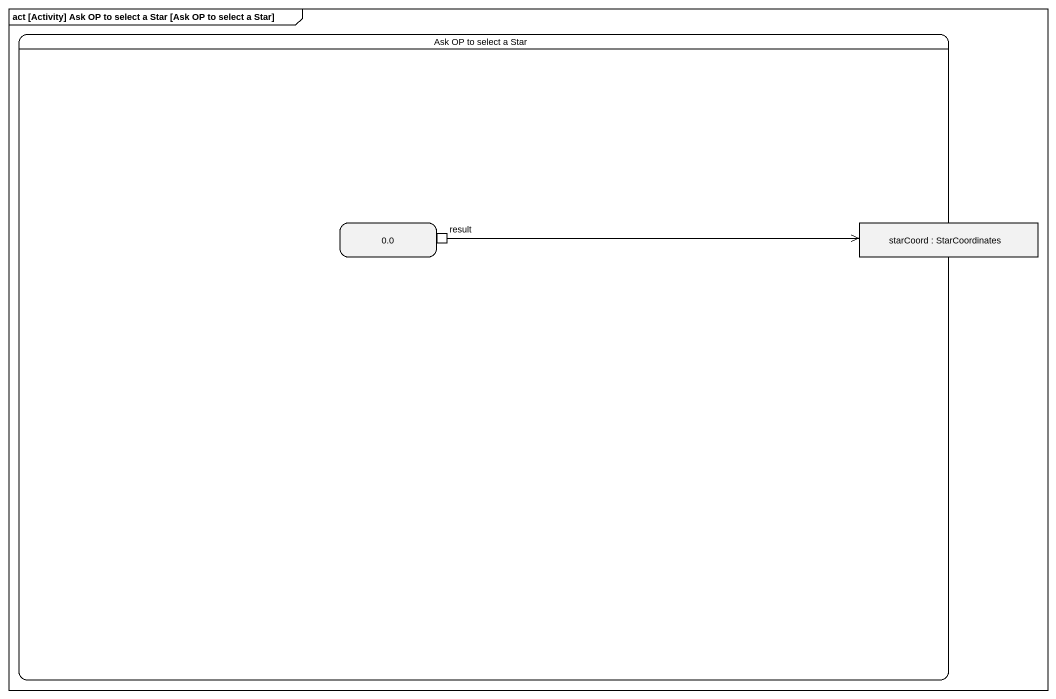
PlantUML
@startuml
mainframe act [Activity] Ask OP to select a Star [Ask OP to select a Star]
hide empty description
state "Ask OP to select a Star" as Ask_OP_to_select_a_Star {
  state "0.0" as s0_0 {
    state result <<outputPin>>
  }
  state "starCoord : StarCoordinates" as starCoord <<object>>
}
result -right-> starCoord
@enduml
